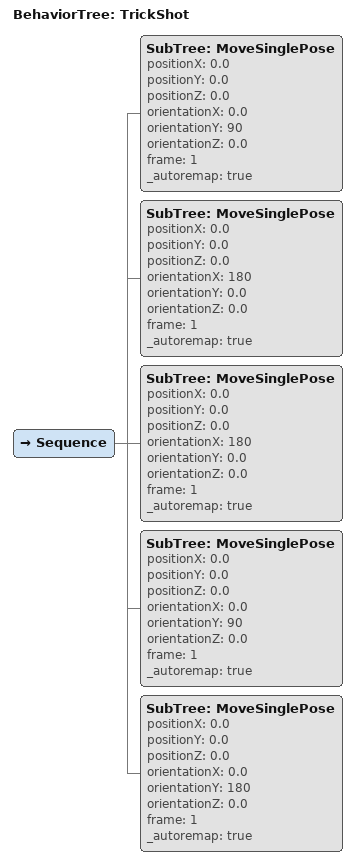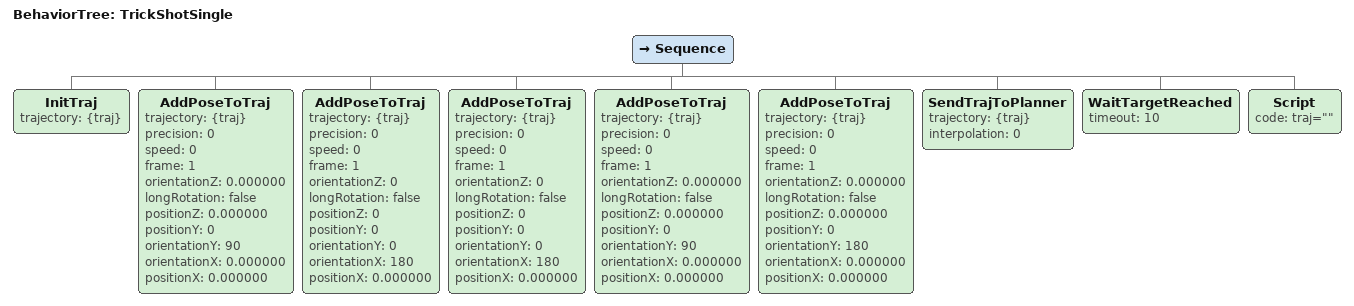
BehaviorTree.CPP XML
<?xml version="1.0" encoding="UTF-8"?>
<root BTCPP_format="4">
  <BehaviorTree ID="TrickShot">
    <Sequence>
      <SubTree ID="MoveSinglePose"
               positionX="0.0"
               positionY="0.0"
               positionZ="0.0"
               orientationX="0.0"
               orientationY="90"
               orientationZ="0.0"
               frame="1"
               _autoremap="true"/>
      <SubTree ID="MoveSinglePose"
               positionX="0.0"
               positionY="0.0"
               positionZ="0.0"
               orientationX="180"
               orientationY="0.0"
               orientationZ="0.0"
               frame="1"
               _autoremap="true"/>
      <SubTree ID="MoveSinglePose"
               positionX="0.0"
               positionY="0.0"
               positionZ="0.0"
               orientationX="180"
               orientationY="0.0"
               orientationZ="0.0"
               frame="1"
               _autoremap="true"/>
      <SubTree ID="MoveSinglePose"
               positionX="0.0"
               positionY="0.0"
               positionZ="0.0"
               orientationX="0.0"
               orientationY="90"
               orientationZ="0.0"
               frame="1"
               _autoremap="true"/>
      <SubTree ID="MoveSinglePose"
               positionX="0.0"
               positionY="0.0"
               positionZ="0.0"
               orientationX="0.0"
               orientationY="180"
               orientationZ="0.0"
               frame="1"
               _autoremap="true"/>
    </Sequence>
  </BehaviorTree>

  <BehaviorTree ID="TrickShotSingle">
    <Sequence>
      <InitTraj trajectory="{traj}"/>
      <AddPoseToTraj trajectory="{traj}"
                     precision="0"
                     speed="0"
                     frame="1"
                     orientationZ="0.000000"
                     longRotation="false"
                     positionZ="0.000000"
                     positionY="0"
                     orientationY="90"
                     orientationX="0.000000"
                     positionX="0.000000"/>
      <AddPoseToTraj trajectory="{traj}"
                     precision="0"
                     speed="0"
                     frame="1"
                     orientationZ="0"
                     longRotation="false"
                     positionZ="0"
                     positionY="0"
                     orientationY="0"
                     orientationX="180"
                     positionX="0.000000"/>
      <AddPoseToTraj trajectory="{traj}"
                     precision="0"
                     speed="0"
                     frame="1"
                     orientationZ="0"
                     longRotation="false"
                     positionZ="0"
                     positionY="0"
                     orientationY="0"
                     orientationX="180"
                     positionX="0.000000"/>
      <AddPoseToTraj trajectory="{traj}"
                     precision="0"
                     speed="0"
                     frame="1"
                     orientationZ="0.000000"
                     longRotation="false"
                     positionZ="0.000000"
                     positionY="0"
                     orientationY="90"
                     orientationX="0.000000"
                     positionX="0.000000"/>
      <AddPoseToTraj trajectory="{traj}"
                     precision="0"
                     speed="0"
                     frame="1"
                     orientationZ="0.000000"
                     longRotation="false"
                     positionZ="0.000000"
                     positionY="0"
                     orientationY="180"
                     orientationX="0.000000"
                     positionX="0.000000"/>
      <SendTrajToPlanner trajectory="{traj}"
                         interpolation="0"/>
      <WaitTargetReached timeout="10"/>
      <Script code="traj=&quot;&quot;"/>
    </Sequence>
  </BehaviorTree>

</root>
